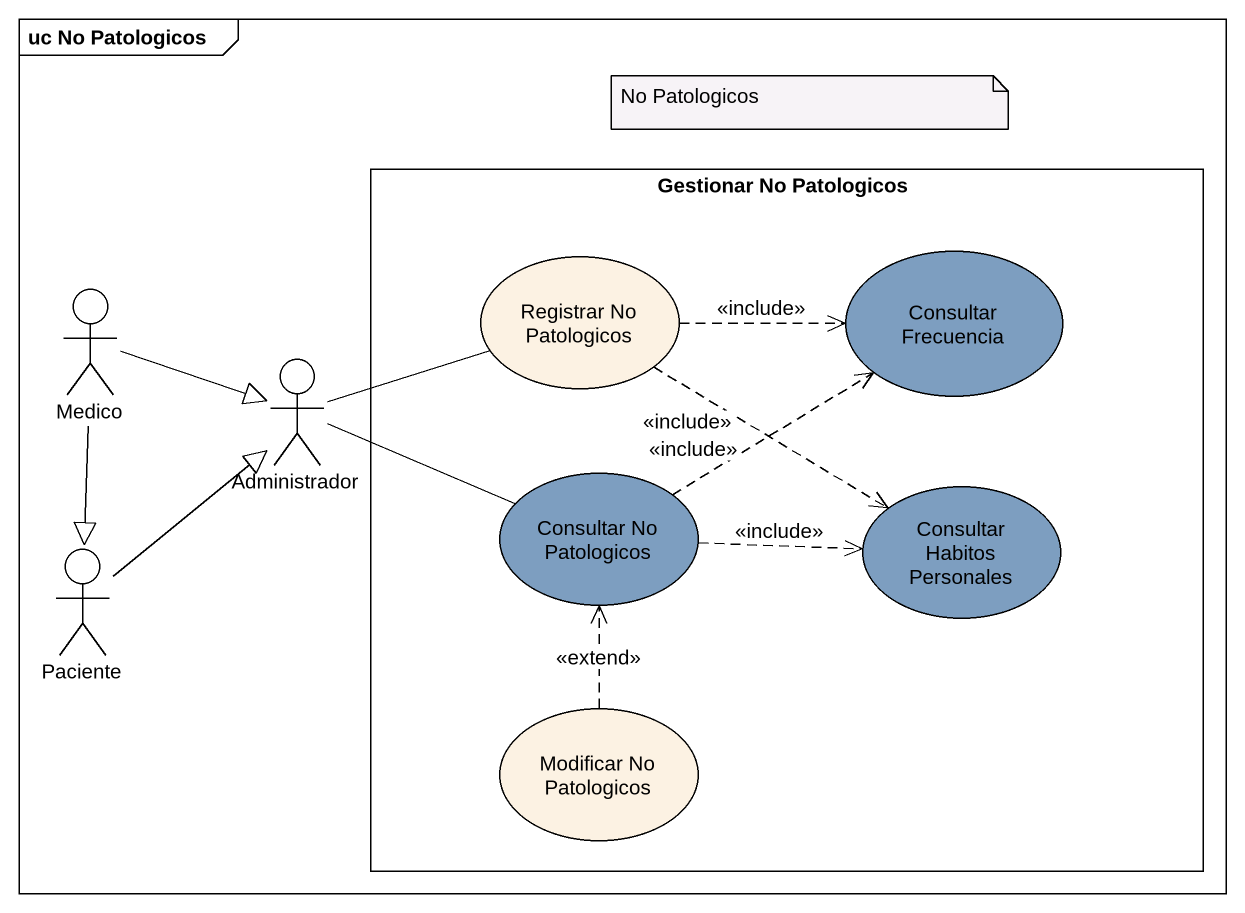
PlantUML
@startuml
mainframe uc No Patologicos
rectangle "Gestionar No Patologicos" as Gestionar_No_Patologicos {
  usecase "Registrar No Patologicos" as Registrar_No_Patologicos
  usecase "Consultar Frecuencia" as Consultar_Frecuencia #7D9EC0
  usecase "Consultar No Patologicos" as Consultar_No_Patologicos #7D9EC0
  usecase "Consultar Habitos Personales" as Consultar_Habitos_Personales #7D9EC0
  usecase "Modificar No Patologicos" as Modificar_No_Patologicos
}
actor Medico
actor Administrador
actor Paciente
Registrar_No_Patologicos .right.> Consultar_Frecuencia : <<include>>
Registrar_No_Patologicos ..> Consultar_Habitos_Personales : <<include>>
Medico -right-|> Administrador
Medico --|> Paciente
Administrador -right- Registrar_No_Patologicos
Administrador -right- Consultar_No_Patologicos
Consultar_No_Patologicos .up.> Consultar_Frecuencia : <<include>>
Consultar_No_Patologicos .right.> Consultar_Habitos_Personales : <<include>>
Paciente -up-|> Administrador
Modificar_No_Patologicos .up.> Consultar_No_Patologicos : <<extend>>
note as N1
  No Patologicos
end note
@enduml
